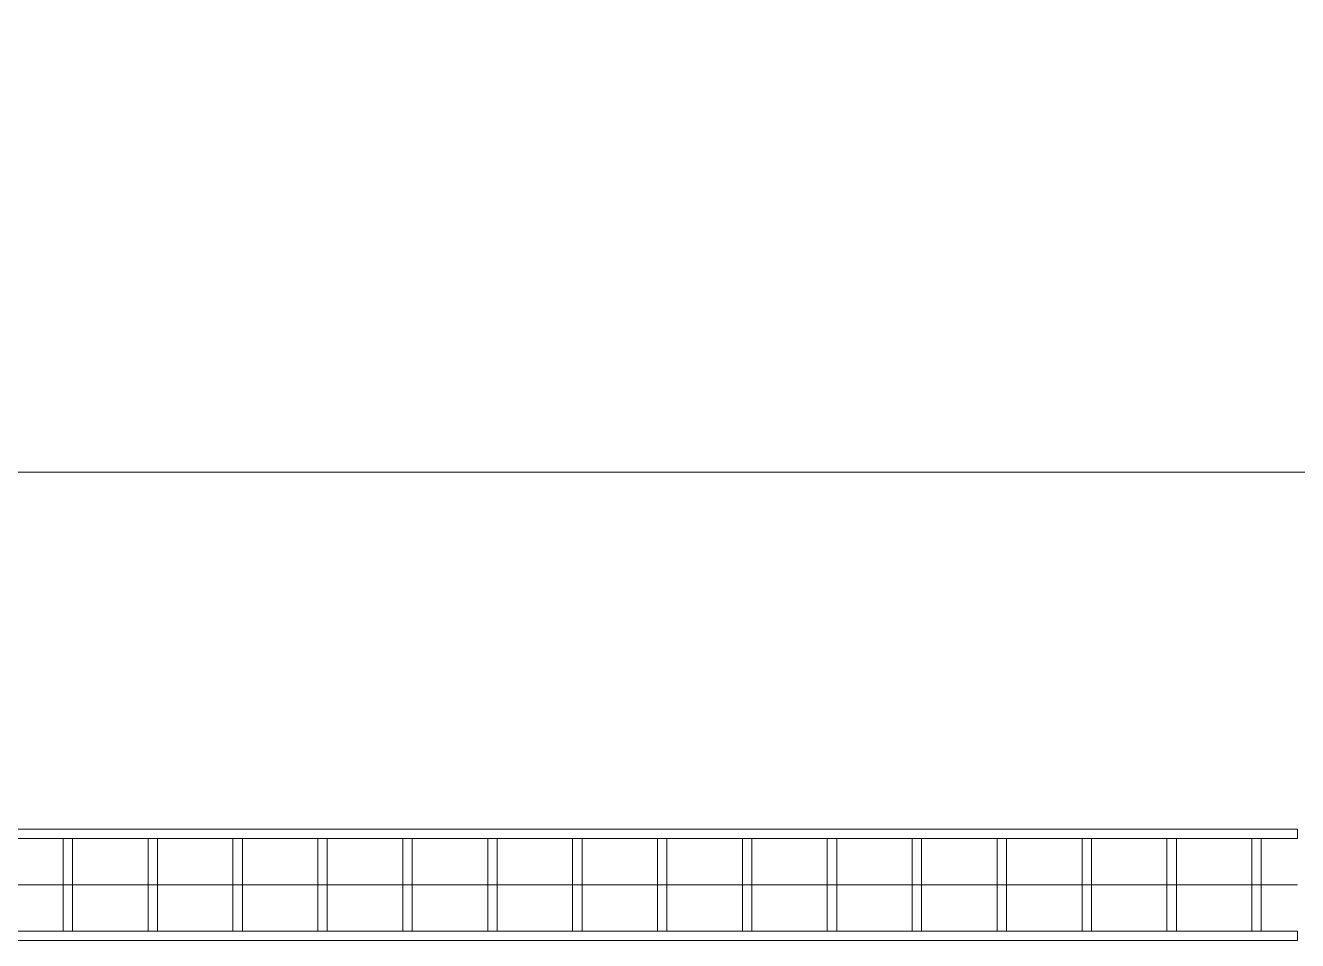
# Model space of a CAD drawing. Header units: millimetres. Extents: x 0 to 154200, y 0 to 64595.
# Drawn here: x 36745 to 40170, y 8539 to 11002 of the extents above; entities that cross this region are included whole.
import ezdxf

# ---------------------------------------------------------------- set-up
doc = ezdxf.new("R2010")
doc.units = ezdxf.units.MM
doc.layers.add('E-CABL-TRAY', color=4, linetype='Continuous', lineweight=9)
doc.layers.add('Floor', color=7, linetype='Continuous', lineweight=9)

msp = doc.modelspace()

# ---------------------------------------------------------------- linework, layer by layer
at = {"layer": 'E-CABL-TRAY'}
for p, q in [((31830, 8838.7018), (40170, 8838.7018)), ((40170, 8838.7018), (40170, 8813.3018)), ((31830, 8813.3018), (40170, 8813.3018)), ((36846.5, 8564.1018), (36846.5, 8813.3018)), ((36871.9, 8564.1018), (36871.9, 8813.3018)), ((37075.1, 8564.1018), (37075.1, 8813.3018)), ((37100.5, 8564.1018), (37100.5, 8813.3018)), ((37303.7, 8564.1018), (37303.7, 8813.3018)), ((37329.1, 8564.1018), (37329.1, 8813.3018)), ((37532.3, 8564.1018), (37532.3, 8813.3018)), ((37557.7, 8564.1018), (37557.7, 8813.3018)), ((37760.9, 8564.1018), (37760.9, 8813.3018)), ((37786.3, 8564.1018), (37786.3, 8813.3018)), ((37989.5, 8564.1018), (37989.5, 8813.3018)), ((38014.9, 8564.1018), (38014.9, 8813.3018)), ((38218.1, 8564.1018), (38218.1, 8813.3018)), ((38243.5, 8564.1018), (38243.5, 8813.3018)), ((38446.7, 8564.1018), (38446.7, 8813.3018)), ((38472.1, 8564.1018), (38472.1, 8813.3018)), ((38675.3, 8564.1018), (38675.3, 8813.3018)), ((38700.7, 8564.1018), (38700.7, 8813.3018)), ((38903.9, 8564.1018), (38903.9, 8813.3018)), ((38929.3, 8564.1018), (38929.3, 8813.3018)), ((39132.5, 8564.1018), (39132.5, 8813.3018)), ((39157.9, 8564.1018), (39157.9, 8813.3018)), ((39361.1, 8564.1018), (39361.1, 8813.3018)), ((39386.5, 8564.1018), (39386.5, 8813.3018)), ((39589.7, 8564.1018), (39589.7, 8813.3018)), ((39615.1, 8564.1018), (39615.1, 8813.3018)), ((39818.3, 8564.1018), (39818.3, 8813.3018)), ((39843.7, 8564.1018), (39843.7, 8813.3018)), ((40046.9, 8564.1018), (40046.9, 8813.3018)), ((40072.3, 8564.1018), (40072.3, 8813.3018)), ((31830, 8688.7018), (40170, 8688.7018)), ((31830, 8564.1018), (40170, 8564.1018)), ((40170, 8564.1018), (40170, 8538.7018)), ((31830, 8538.7018), (40170, 8538.7018))]:
    msp.add_line(p, q, dxfattribs=at)
at = {"layer": 'Floor'}
msp.add_lwpolyline([(36000, 9800), (36000, 54800), (48000, 54800), (48000, 9800), (36000, 9800)], dxfattribs=at)

doc.saveas('drawing.dxf')
